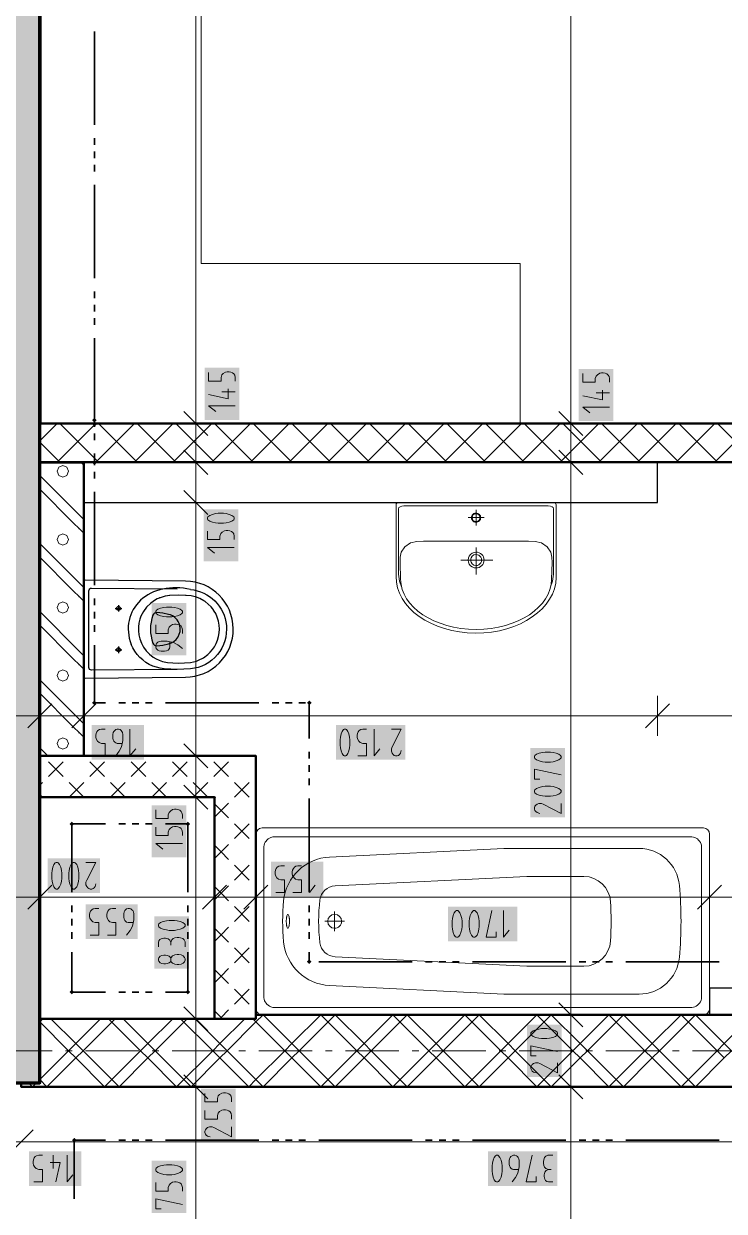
# Model space of a CAD drawing. Header units: millimetres. Extents: x 0 to 594, y 0 to 420.
# Drawn here: x 157.55 to 184.46, y 238.92 to 284.53 of the extents above; entities that cross this region are included whole.
import ezdxf

# ---------------------------------------------------------------- set-up
doc = ezdxf.new("R2010")
doc.units = ezdxf.units.MM
doc.header["$LTSCALE"] = 8
for name, color, linetype in [('PDF_Instalacni prizdivka do 1m', 7, 'Continuous'), ('PDF_Instalacni prizdivky', 7, 'Continuous'), ('PDF_Koty delkove', 7, 'Continuous'), ('PDF_Kuchyne', 7, 'Continuous'), ('PDF_Osy hlavni', 7, 'Continuous'), ('PDF_Pozarni useky', 7, 'Continuous'), ('PDF_Pricky CP', 7, 'Continuous'), ('PDF_Pricky zdene', 7, 'Continuous'), ('PDF_Sanita', 7, 'Continuous'), ('PDF_Steny akusticke', 7, 'Continuous'), ('PDF_Steny obvodove nosne', 7, 'Continuous')]:
    doc.layers.add(name, color=color, linetype=linetype)

msp = doc.modelspace()

# ---------------------------------------------------------------- hatches: boundary and pattern name
at = {"layer": 'PDF_Steny obvodove nosne', "true_color": 0xc0c0c0, "transparency": 33554559}
msp.add_hatch(color=9, dxfattribs=at).paths.add_polyline_path([(156.114, 333.745), (156.114, 243.853), (158.164, 243.853), (158.164, 336.238), (158.164, 338.778), (156.114, 338.091)])

# ---------------------------------------------------------------- linework, layer by layer
at = {"layer": 'PDF_Instalacni prizdivka do 1m', "lineweight": 25}
for points in [[(181.893, 267.685), (159.855, 267.684), (159.855, 266.147), (181.893, 266.147)], [(183.891, 246.467), (193.219, 246.467), (193.219, 247.492), (183.891, 247.492)]]:
    msp.add_lwpolyline(points, close=True, dxfattribs=at)
at = {"layer": 'PDF_Instalacni prizdivky', "lineweight": 50}
msp.add_lwpolyline([(158.164, 267.684), (158.164, 256.41), (158.164, 256.41), (159.855, 256.41), (159.855, 267.684), (158.215, 267.684)], close=True, dxfattribs=at)
at = {"layer": 'PDF_Instalacni prizdivky', "lineweight": 9}
for points in [[(159.048, 267.558), (158.893, 267.494), (158.829, 267.339), (158.893, 267.183), (159.048, 267.119), (159.203, 267.183), (159.268, 267.339), (159.203, 267.494)], [(159.048, 264.944), (158.893, 264.88), (158.829, 264.725), (158.893, 264.57), (159.048, 264.505), (159.203, 264.57), (159.268, 264.725), (159.203, 264.88)], [(159.048, 262.331), (158.893, 262.266), (158.829, 262.111), (158.893, 261.956), (159.048, 261.892), (159.203, 261.956), (159.268, 262.111), (159.203, 262.266)], [(159.048, 259.717), (158.893, 259.653), (158.829, 259.497), (158.893, 259.342), (159.048, 259.278), (159.203, 259.342), (159.268, 259.497), (159.203, 259.653)], [(159.048, 257.103), (158.893, 257.039), (158.829, 256.884), (158.893, 256.728), (159.048, 256.664), (159.203, 256.728), (159.268, 256.884), (159.203, 257.039)]]:
    msp.add_lwpolyline(points, close=True, dxfattribs=at)
for points in [[(159.855, 267.577), (159.748, 267.684)], [(159.855, 265.486), (159.702, 265.64), (158.164, 267.177)], [(159.702, 265.117), (159.44, 265.378), (158.164, 266.654)], [(159.855, 264.963), (159.702, 265.117)], [(159.855, 262.872), (159.702, 263.026), (158.164, 264.563)], [(159.44, 262.765), (158.164, 264.041)], [(159.702, 262.503), (159.44, 262.765)], [(159.855, 262.349), (159.702, 262.503)], [(159.855, 260.258), (159.702, 260.412), (158.164, 261.95)], [(159.44, 260.151), (158.164, 261.427)], [(159.702, 259.889), (159.44, 260.151)], [(159.855, 259.736), (159.702, 259.889)], [(159.855, 257.645), (159.702, 257.798), (158.164, 259.336)], [(159.44, 257.537), (158.164, 258.813)], [(159.702, 257.276), (159.44, 257.537)], [(159.855, 257.122), (159.702, 257.276)], [(158.477, 256.41), (158.164, 256.722)]]:
    msp.add_lwpolyline(points, dxfattribs=at)
at = {"layer": 'PDF_Instalacni prizdivky', "lineweight": 9, "transparency": 33554559}
for points in [[(159.662, 265.112), (159.639, 265.135), (159.685, 265.135), (159.662, 265.158)], [(159.662, 262.498), (159.639, 262.521), (159.685, 262.521), (159.662, 262.545)], [(159.662, 259.885), (159.639, 259.908), (159.685, 259.908), (159.662, 259.931)], [(159.662, 257.271), (159.639, 257.294), (159.685, 257.294), (159.662, 257.317)]]:
    msp.add_solid(points, dxfattribs=at)
at = {"layer": 'PDF_Koty delkove', "lineweight": 18}
for points in [[(178.568, 192.604), (178.568, 211.866), (178.568, 220.659), (178.568, 222.995), (178.568, 225.762), (178.568, 228.325), (178.568, 243.7), (178.568, 246.467), (178.568, 267.685), (178.568, 269.171), (178.568, 345.475), (178.568, 346.243)], [(164.157, 191.118), (164.157, 197.78), (164.157, 199.266), (164.157, 204.093), (164.157, 216.172), (164.157, 221.719), (164.157, 222.995), (164.157, 225.557), (164.157, 225.838), (164.157, 228.325), (164.157, 235.492), (164.157, 236.012), (164.157, 236.058), (164.157, 241.871), (164.157, 243.7), (164.157, 246.313), (164.157, 254.821), (164.157, 256.41), (164.157, 266.147), (164.157, 267.685), (164.157, 269.171), (164.157, 272.63), (164.157, 336.238)], [(164.65, 271.137), (164.65, 270.808), (165.128, 270.808), (165.128, 270.945), (165.162, 271.041), (165.214, 271.096), (165.299, 271.15), (165.366, 271.164), (165.435, 271.164), (165.504, 271.15), (165.571, 271.123), (165.623, 271.082), (165.658, 271.028), (165.675, 270.945), (165.675, 270.808)], [(179.022, 271.092), (179.022, 270.763), (179.499, 270.763), (179.499, 270.901), (179.534, 270.996), (179.585, 271.051), (179.67, 271.105), (179.738, 271.119), (179.807, 271.119), (179.875, 271.105), (179.943, 271.078), (179.994, 271.037), (180.029, 270.983), (180.047, 270.901), (180.047, 270.763)], [(165.401, 270.507), (165.401, 270.123), (164.65, 270.288)], [(165.675, 270.398), (165.162, 270.398)], [(179.773, 270.462), (179.773, 270.079), (179.022, 270.244)], [(180.047, 270.353), (179.534, 270.353)], [(164.618, 268.71), (163.695, 269.632)], [(165.675, 269.85), (164.65, 269.85), (164.923, 269.631)], [(179.029, 268.71), (178.107, 269.632)], [(180.047, 269.805), (179.022, 269.805), (179.294, 269.587)], [(164.925, 269.171), (164.157, 269.171), (163.388, 269.171)], [(179.337, 269.171), (178.568, 269.171), (177.799, 269.171)], [(164.618, 267.223), (163.695, 268.146)], [(179.029, 267.223), (178.107, 268.146)], [(164.925, 267.685), (164.157, 267.685), (163.388, 267.685)], [(179.337, 267.685), (178.568, 267.685), (177.799, 267.685)], [(164.618, 265.686), (163.695, 266.608)], [(164.925, 266.147), (164.157, 266.147), (163.388, 266.147)], [(165.223, 265.728), (165.017, 265.728), (164.916, 265.714), (164.796, 265.686), (164.694, 265.645), (164.625, 265.591), (164.609, 265.563), (164.609, 265.509), (164.625, 265.481), (164.694, 265.427), (164.796, 265.386), (164.916, 265.358), (165.017, 265.344), (165.223, 265.344), (165.325, 265.358), (165.445, 265.386), (165.547, 265.427), (165.616, 265.481), (165.634, 265.509), (165.634, 265.563), (165.616, 265.591), (165.547, 265.645), (165.445, 265.686), (165.325, 265.714)], [(165.325, 265.714), (165.223, 265.728)], [(164.609, 265.043), (164.609, 264.715), (165.086, 264.715), (165.086, 264.852), (165.121, 264.947), (165.172, 265.002), (165.257, 265.057), (165.325, 265.07), (165.394, 265.07), (165.462, 265.057), (165.53, 265.029), (165.581, 264.988), (165.616, 264.934), (165.634, 264.852), (165.634, 264.715)], [(165.634, 264.413), (164.609, 264.413), (164.881, 264.195)], [(163.233, 262.127), (163.028, 262.127), (162.927, 262.113), (162.807, 262.086), (162.704, 262.045), (162.635, 261.991), (162.619, 261.963), (162.619, 261.909), (162.635, 261.881), (162.704, 261.827), (162.807, 261.786), (162.927, 261.758), (163.028, 261.744), (163.233, 261.744)], [(163.233, 261.744), (163.336, 261.758), (163.455, 261.786), (163.558, 261.827), (163.627, 261.881), (163.644, 261.909), (163.644, 261.963), (163.627, 261.991), (163.558, 262.045), (163.455, 262.086), (163.336, 262.113), (163.233, 262.127)], [(162.619, 261.443), (162.619, 261.115), (163.097, 261.115), (163.097, 261.252), (163.132, 261.347), (163.183, 261.402), (163.268, 261.456), (163.336, 261.47), (163.404, 261.47), (163.473, 261.456), (163.54, 261.429), (163.592, 261.388), (163.627, 261.334), (163.644, 261.252), (163.644, 261.115)], [(163.644, 260.54), (163.473, 260.677), (163.302, 260.759), (163.063, 260.813), (162.823, 260.813), (162.755, 260.799), (162.704, 260.772), (162.67, 260.745), (162.635, 260.704), (162.619, 260.649), (162.619, 260.595), (162.635, 260.54), (162.67, 260.499), (162.704, 260.472), (162.755, 260.444), (162.823, 260.43), (162.96, 260.43), (163.028, 260.444), (163.097, 260.472), (163.148, 260.54), (163.165, 260.595), (163.165, 260.786)], [(158.164, 258.72), (158.164, 257.951), (158.164, 257.182)], [(159.855, 258.72), (159.855, 257.951), (159.855, 257.182)], [(181.893, 258.72), (181.893, 257.951), (181.893, 257.182)], [(158.625, 258.412), (157.703, 257.49)], [(160.317, 258.412), (159.394, 257.49)], [(182.354, 258.412), (181.432, 257.49)], [(194.346, 257.951), (193.219, 257.951), (187.844, 257.951), (181.893, 257.951), (159.855, 257.951), (158.164, 257.951), (156.063, 257.951)], [(160.343, 256.414), (160.672, 256.414), (160.672, 256.891), (160.535, 256.891), (160.44, 256.926), (160.385, 256.977), (160.33, 257.062), (160.316, 257.13), (160.316, 257.199), (160.33, 257.267), (160.357, 257.335), (160.398, 257.386), (160.453, 257.421), (160.535, 257.439), (160.672, 257.439)], [(160.987, 257.027), (160.973, 257.096), (160.973, 257.233), (160.987, 257.301), (161.014, 257.352), (161.042, 257.386), (161.083, 257.421), (161.138, 257.439), (161.192, 257.439), (161.247, 257.421), (161.288, 257.386), (161.315, 257.352), (161.343, 257.301), (161.357, 257.233), (161.357, 256.994), (161.302, 256.755), (161.22, 256.584), (161.083, 256.414)], [(161.63, 257.439), (161.63, 256.414), (161.849, 256.686)], [(170.381, 256.414), (170.709, 256.414), (170.709, 256.891), (170.572, 256.891), (170.477, 256.926), (170.422, 256.977), (170.368, 257.062), (170.354, 257.13), (170.354, 257.199), (170.368, 257.267), (170.395, 257.335), (170.436, 257.386), (170.49, 257.421), (170.572, 257.439), (170.709, 257.439)], [(171.011, 257.439), (171.011, 256.414), (171.229, 256.686)], [(171.668, 257.439), (172.051, 257.439), (171.695, 256.755), (171.668, 256.686), (171.668, 256.584), (171.695, 256.516), (171.736, 256.465), (171.777, 256.43), (171.832, 256.414), (171.886, 256.414), (171.941, 256.43)], [(161.329, 256.891), (161.138, 256.891), (161.083, 256.909), (161.042, 256.942), (161.014, 256.977), (160.987, 257.027)], [(164.618, 255.948), (163.695, 256.871)], [(164.925, 256.41), (164.157, 256.41), (163.388, 256.41)], [(171.941, 256.43), (171.982, 256.465), (172.023, 256.516), (172.051, 256.618)], [(177.777, 256.556), (177.572, 256.556), (177.471, 256.542), (177.351, 256.515), (177.248, 256.474), (177.18, 256.419), (177.163, 256.391), (177.163, 256.337), (177.18, 256.309), (177.248, 256.255), (177.351, 256.214), (177.471, 256.186), (177.572, 256.172), (177.777, 256.172), (177.88, 256.186), (178, 256.214), (178.102, 256.255)], [(178.102, 256.255), (178.171, 256.309), (178.188, 256.337), (178.188, 256.391), (178.171, 256.419), (178.102, 256.474), (178, 256.515), (177.88, 256.542), (177.777, 256.556)], [(177.367, 255.515), (177.163, 255.515), (177.163, 255.899), (178.188, 255.68)], [(164.618, 254.36), (163.695, 255.282)], [(164.925, 254.821), (164.157, 254.821), (163.388, 254.821)], [(177.215, 254.516), (177.18, 254.475), (177.163, 254.42), (177.163, 254.366), (177.18, 254.311), (177.215, 254.27), (177.266, 254.229), (177.367, 254.201)], [(178.188, 254.585), (178.188, 254.201), (177.505, 254.557), (177.436, 254.585), (177.334, 254.585), (177.266, 254.557), (177.215, 254.516)], [(162.619, 254.333), (162.619, 254.004), (163.097, 254.004), (163.097, 254.141), (163.132, 254.237), (163.183, 254.292), (163.268, 254.346), (163.336, 254.36), (163.404, 254.36), (163.473, 254.346), (163.54, 254.319), (163.592, 254.278), (163.627, 254.224)], [(163.627, 254.224), (163.644, 254.141), (163.644, 254.004)], [(162.619, 253.676), (162.619, 253.347), (163.097, 253.347), (163.097, 253.484), (163.132, 253.58), (163.183, 253.635), (163.268, 253.689), (163.336, 253.703), (163.404, 253.703), (163.473, 253.689), (163.54, 253.662), (163.592, 253.621), (163.627, 253.567), (163.644, 253.484), (163.644, 253.347)], [(163.644, 253.046), (162.619, 253.046), (162.892, 252.827)], [(158.844, 251.292), (158.872, 251.309), (158.926, 251.377), (158.967, 251.48), (158.995, 251.6), (159.009, 251.701), (159.009, 251.906), (158.995, 252.009), (158.967, 252.129), (158.926, 252.231), (158.872, 252.3), (158.844, 252.317), (158.789, 252.317), (158.761, 252.3), (158.707, 252.231), (158.666, 252.129), (158.639, 252.009), (158.625, 251.906)], [(159.939, 252.317), (160.323, 252.317), (159.966, 251.633), (159.939, 251.565), (159.939, 251.462), (159.966, 251.395), (160.007, 251.343), (160.048, 251.309), (160.103, 251.292), (160.158, 251.292), (160.213, 251.309), (160.254, 251.343), (160.295, 251.395), (160.323, 251.496)], [(158.625, 251.906), (158.625, 251.701), (158.639, 251.6), (158.666, 251.48), (158.707, 251.377), (158.761, 251.309), (158.789, 251.292), (158.844, 251.292)], [(167.206, 251.951), (167.22, 252.02), (167.247, 252.087), (167.288, 252.138), (167.342, 252.173), (167.424, 252.191), (167.562, 252.191)], [(167.233, 251.166), (167.562, 251.166), (167.562, 251.643), (167.424, 251.643), (167.329, 251.678), (167.274, 251.729), (167.22, 251.815), (167.206, 251.882), (167.206, 251.951)], [(167.89, 251.166), (168.219, 251.166), (168.219, 251.643), (168.081, 251.643), (167.986, 251.678), (167.931, 251.729), (167.877, 251.815), (167.863, 251.882), (167.863, 251.951), (167.877, 252.02), (167.904, 252.087), (167.945, 252.138), (167.999, 252.173), (168.081, 252.191), (168.219, 252.191)], [(168.52, 252.191), (168.52, 251.166), (168.738, 251.438)], [(158.625, 251.44), (157.703, 250.518)], [(158.164, 251.748), (158.164, 250.979), (158.164, 250.21)], [(165.339, 251.44), (164.417, 250.518)], [(164.878, 251.748), (164.878, 250.979), (164.878, 250.21)], [(166.928, 251.44), (166.005, 250.518)], [(166.467, 251.748), (166.467, 250.979), (166.467, 250.21)], [(184.353, 251.44), (183.43, 250.518)], [(183.891, 251.748), (183.891, 250.979), (183.891, 250.21)], [(193.219, 250.979), (189.234, 250.979), (184.432, 250.979), (183.891, 250.979), (182.668, 250.979), (166.467, 250.979), (164.878, 250.979), (158.164, 250.979), (156.114, 250.979), (145.659, 250.979), (143.046, 250.979)], [(160.078, 250.312), (160.092, 250.38), (160.119, 250.448), (160.16, 250.499), (160.214, 250.534), (160.296, 250.552), (160.433, 250.552)], [(160.762, 249.527), (161.091, 249.527), (161.091, 250.004), (160.953, 250.004), (160.858, 250.039), (160.803, 250.09), (160.749, 250.175), (160.735, 250.243), (160.735, 250.312), (160.749, 250.38), (160.776, 250.448), (160.817, 250.499), (160.871, 250.534), (160.953, 250.552), (161.091, 250.552)], [(161.748, 250.004), (161.556, 250.004), (161.501, 250.022), (161.46, 250.055), (161.433, 250.09), (161.406, 250.141), (161.392, 250.209), (161.392, 250.345), (161.406, 250.414), (161.433, 250.465), (161.46, 250.499), (161.501, 250.534), (161.556, 250.552), (161.61, 250.552), (161.665, 250.534), (161.706, 250.499), (161.734, 250.465), (161.762, 250.414), (161.775, 250.345), (161.775, 250.107), (161.72, 249.868), (161.638, 249.697), (161.501, 249.527)], [(174.659, 250.056), (174.659, 249.851), (174.673, 249.749), (174.7, 249.629), (174.741, 249.527), (174.795, 249.458), (174.823, 249.442), (174.877, 249.442), (174.905, 249.458), (174.959, 249.527), (175, 249.629), (175.028, 249.749), (175.042, 249.851), (175.042, 250.056), (175.028, 250.158), (175, 250.278), (174.959, 250.381), (174.905, 250.449), (174.877, 250.467), (174.823, 250.467), (174.795, 250.449), (174.741, 250.381), (174.7, 250.278)], [(175.699, 249.646), (175.699, 249.442), (175.316, 249.442), (175.534, 250.467)], [(175.973, 250.467), (175.973, 249.442), (176.191, 249.714)], [(160.105, 249.527), (160.433, 249.527), (160.433, 250.004), (160.296, 250.004), (160.201, 250.039), (160.146, 250.09), (160.092, 250.175), (160.078, 250.243), (160.078, 250.312)], [(163.335, 250.092), (163.13, 250.092), (163.028, 250.078), (162.908, 250.051), (162.806, 250.01), (162.737, 249.956), (162.721, 249.928), (162.721, 249.873), (162.737, 249.846), (162.806, 249.791), (162.908, 249.75), (163.028, 249.722), (163.13, 249.708), (163.335, 249.708), (163.437, 249.722), (163.557, 249.75), (163.66, 249.791), (163.728, 249.846), (163.746, 249.873), (163.746, 249.928), (163.728, 249.956), (163.66, 250.01), (163.557, 250.051), (163.437, 250.078), (163.335, 250.092)], [(174.7, 250.278), (174.673, 250.158), (174.659, 250.056)], [(162.721, 249.079), (162.721, 249.244), (162.737, 249.299), (162.772, 249.353), (162.823, 249.381), (162.925, 249.408), (162.994, 249.408), (163.096, 249.381), (163.165, 249.326), (163.199, 249.244), (163.199, 249.134)], [(163.746, 249.079), (163.746, 249.271), (163.711, 249.339), (163.66, 249.394), (163.575, 249.421), (163.506, 249.435), (163.437, 249.435), (163.352, 249.421), (163.285, 249.394), (163.233, 249.339), (163.199, 249.244)], [(163.199, 248.531), (163.181, 248.504), (163.13, 248.463), (163.062, 248.436), (162.994, 248.422), (162.925, 248.422), (162.857, 248.436), (162.789, 248.463), (162.737, 248.518), (162.721, 248.559), (162.721, 248.614), (162.737, 248.655), (162.789, 248.71), (162.857, 248.737), (162.925, 248.751), (162.994, 248.751), (163.062, 248.737), (163.13, 248.71), (163.181, 248.669), (163.199, 248.641)], [(163.506, 248.778), (163.437, 248.778), (163.352, 248.764), (163.267, 248.724), (163.216, 248.669), (163.199, 248.641), (163.199, 248.531), (163.216, 248.504), (163.267, 248.449), (163.352, 248.408), (163.437, 248.394), (163.506, 248.394)], [(163.506, 248.394), (163.591, 248.408), (163.677, 248.449), (163.728, 248.504), (163.746, 248.559), (163.746, 248.614), (163.728, 248.669), (163.677, 248.724), (163.591, 248.764), (163.506, 248.778)], [(164.618, 245.852), (163.695, 246.775)], [(179.029, 246.006), (178.107, 246.928)], [(164.925, 246.313), (164.157, 246.313), (163.388, 246.313)], [(179.337, 246.467), (178.568, 246.467), (177.799, 246.467)], [(177.235, 244.892), (177.031, 244.892), (177.031, 245.275), (178.056, 245.057)], [(178.056, 244.618), (178.056, 244.235), (177.372, 244.591), (177.303, 244.618), (177.201, 244.618), (177.133, 244.591), (177.082, 244.55), (177.047, 244.509), (177.031, 244.454), (177.031, 244.4), (177.047, 244.345), (177.082, 244.304), (177.133, 244.263), (177.235, 244.235)], [(164.618, 243.239), (163.695, 244.161)], [(179.029, 243.239), (178.107, 244.161)], [(164.925, 243.7), (164.157, 243.7), (163.388, 243.7)], [(179.337, 243.7), (178.568, 243.7), (177.799, 243.7)], [(164.509, 243.444), (164.509, 243.115), (164.987, 243.115), (164.987, 243.252), (165.022, 243.348), (165.073, 243.403), (165.158, 243.457), (165.226, 243.471), (165.294, 243.471), (165.363, 243.457), (165.431, 243.43), (165.482, 243.389), (165.517, 243.335), (165.534, 243.252), (165.534, 243.115)], [(164.509, 242.787), (164.509, 242.458), (164.987, 242.458), (164.987, 242.595), (165.022, 242.691), (165.073, 242.746), (165.158, 242.8), (165.226, 242.814), (165.294, 242.814), (165.363, 242.8), (165.431, 242.773), (165.482, 242.732), (165.517, 242.678), (165.534, 242.595), (165.534, 242.458)], [(157.908, 242.043), (156.985, 241.12)], [(164.85, 242.13), (164.782, 242.157), (164.679, 242.157), (164.612, 242.13), (164.56, 242.089), (164.525, 242.048), (164.509, 241.993), (164.509, 241.938), (164.525, 241.883), (164.56, 241.842), (164.612, 241.801), (164.713, 241.773)], [(165.534, 242.157), (165.534, 241.773), (164.85, 242.13)], [(286.493, 241.581), (285.314, 241.581), (277.114, 241.581), (274.501, 241.581), (268.043, 241.581), (211.361, 241.581), (203.469, 241.581), (195.986, 241.581), (157.447, 241.581), (155.96, 241.581), (143.046, 241.581), (133.821, 241.581), (128.081, 241.581)], [(157.935, 240.044), (158.263, 240.044), (158.263, 240.522), (158.126, 240.522), (158.031, 240.556), (157.976, 240.608), (157.922, 240.693), (157.908, 240.76), (157.908, 240.829), (157.922, 240.898), (157.949, 240.965), (157.99, 241.017), (158.044, 241.051), (158.126, 241.069), (158.263, 241.069)], [(158.674, 241.069), (158.674, 240.556)], [(159.222, 241.069), (159.222, 240.044), (159.44, 240.317)], [(175.539, 240.658), (175.539, 240.453), (175.553, 240.351), (175.58, 240.231), (175.621, 240.129), (175.675, 240.06), (175.703, 240.044), (175.757, 240.044), (175.785, 240.06), (175.84, 240.129), (175.881, 240.231), (175.909, 240.351), (175.923, 240.453), (175.923, 240.658), (175.909, 240.76), (175.881, 240.88), (175.84, 240.983), (175.785, 241.051), (175.757, 241.069), (175.703, 241.069), (175.675, 241.051), (175.621, 240.983), (175.58, 240.88), (175.553, 240.76)], [(176.552, 240.522), (176.36, 240.522), (176.305, 240.539), (176.264, 240.573), (176.237, 240.608), (176.21, 240.658), (176.196, 240.727), (176.196, 240.863), (176.21, 240.932), (176.237, 240.983), (176.264, 241.017), (176.305, 241.051), (176.36, 241.069), (176.415, 241.069), (176.47, 241.051), (176.511, 241.017), (176.538, 240.983), (176.566, 240.932), (176.58, 240.863), (176.58, 240.624), (176.525, 240.385), (176.442, 240.214), (176.305, 240.044)], [(177.237, 240.248), (177.237, 240.044), (176.853, 240.044), (177.072, 241.069)], [(177.866, 241.069), (177.674, 241.069), (177.606, 241.034), (177.551, 240.983), (177.524, 240.898), (177.51, 240.829), (177.51, 240.76), (177.524, 240.675), (177.551, 240.608)], [(158.565, 240.795), (158.948, 240.795), (158.783, 240.044)], [(175.553, 240.76), (175.539, 240.658)], [(177.866, 240.044), (177.701, 240.044), (177.646, 240.06), (177.592, 240.095), (177.564, 240.146), (177.537, 240.248), (177.537, 240.317), (177.564, 240.419), (177.619, 240.488), (177.701, 240.522), (177.811, 240.522)], [(177.551, 240.608), (177.606, 240.556), (177.701, 240.522)], [(162.619, 240.021), (162.619, 239.692), (163.097, 239.692), (163.097, 239.829), (163.132, 239.925), (163.183, 239.98), (163.268, 240.034), (163.336, 240.048), (163.404, 240.048), (163.473, 240.034), (163.54, 240.007), (163.592, 239.966), (163.627, 239.912), (163.644, 239.829), (163.644, 239.692)], [(162.823, 239.007), (162.619, 239.007), (162.619, 239.391), (163.644, 239.172)]]:
    msp.add_lwpolyline(points, dxfattribs=at)
for points in [[(169.697, 257.027), (169.697, 256.823), (169.711, 256.721), (169.738, 256.601), (169.779, 256.499), (169.833, 256.43), (169.861, 256.414), (169.915, 256.414), (169.943, 256.43), (169.997, 256.499), (170.038, 256.601), (170.066, 256.721), (170.08, 256.823), (170.08, 257.027), (170.066, 257.13), (170.038, 257.25), (169.997, 257.352), (169.943, 257.421), (169.915, 257.439), (169.861, 257.439), (169.833, 257.421), (169.779, 257.352), (169.738, 257.25), (169.711, 257.13)], [(177.777, 255.242), (177.572, 255.242), (177.471, 255.228), (177.351, 255.2), (177.248, 255.159), (177.18, 255.105), (177.163, 255.077), (177.163, 255.023), (177.18, 254.995), (177.248, 254.941), (177.351, 254.9), (177.471, 254.872), (177.572, 254.858), (177.777, 254.858), (177.88, 254.872), (178, 254.9), (178.102, 254.941), (178.171, 254.995), (178.188, 255.023), (178.188, 255.077), (178.171, 255.105), (178.102, 255.159), (178, 255.2), (177.88, 255.228)], [(159.282, 251.906), (159.282, 251.701), (159.296, 251.6), (159.323, 251.48), (159.364, 251.377), (159.418, 251.309), (159.446, 251.292), (159.501, 251.292), (159.529, 251.309), (159.583, 251.377), (159.624, 251.48), (159.652, 251.6), (159.666, 251.701), (159.666, 251.906), (159.652, 252.009), (159.624, 252.129), (159.583, 252.231), (159.529, 252.3), (159.501, 252.317), (159.446, 252.317), (159.418, 252.3), (159.364, 252.231), (159.323, 252.129), (159.296, 252.009)], [(174.002, 250.056), (174.002, 249.851), (174.015, 249.749), (174.043, 249.629), (174.084, 249.527), (174.138, 249.458), (174.166, 249.442), (174.22, 249.442), (174.248, 249.458), (174.302, 249.527), (174.343, 249.629), (174.371, 249.749), (174.385, 249.851), (174.385, 250.056), (174.371, 250.158), (174.343, 250.278), (174.302, 250.381), (174.248, 250.449), (174.22, 250.467), (174.166, 250.467), (174.138, 250.449), (174.084, 250.381), (174.043, 250.278), (174.015, 250.158)], [(177.645, 245.932), (177.44, 245.932), (177.338, 245.918), (177.218, 245.891), (177.116, 245.85), (177.047, 245.796), (177.031, 245.768), (177.031, 245.714), (177.047, 245.686), (177.116, 245.632), (177.218, 245.591), (177.338, 245.563), (177.44, 245.549), (177.645, 245.549), (177.747, 245.563), (177.867, 245.591), (177.97, 245.632), (178.038, 245.686), (178.056, 245.714), (178.056, 245.768), (178.038, 245.796), (177.97, 245.85), (177.867, 245.891), (177.747, 245.918)], [(163.233, 240.705), (163.028, 240.705), (162.927, 240.691), (162.807, 240.664), (162.704, 240.623), (162.635, 240.569), (162.619, 240.541), (162.619, 240.487), (162.635, 240.459), (162.704, 240.404), (162.807, 240.363), (162.927, 240.335), (163.028, 240.321), (163.233, 240.321), (163.336, 240.335), (163.455, 240.363), (163.558, 240.404), (163.627, 240.459), (163.644, 240.487), (163.644, 240.541), (163.627, 240.569), (163.558, 240.623), (163.455, 240.664), (163.336, 240.691)]]:
    msp.add_lwpolyline(points, close=True, dxfattribs=at)
at = {"layer": 'PDF_Koty delkove', "color": 7, "lineweight": 18, "true_color": 0xffffff, "transparency": 33554559}
for points in [[(165.829, 269.312), (165.829, 271.317), (164.496, 269.312), (164.496, 271.317)], [(180.2, 269.268), (180.2, 271.273), (178.868, 269.268), (178.868, 271.273)], [(165.787, 263.876), (165.787, 265.881), (164.455, 263.876), (164.455, 265.881)], [(163.798, 260.276), (163.798, 262.281), (162.465, 260.276), (162.465, 262.281)], [(162.168, 257.592), (160.163, 257.592), (162.168, 256.26), (160.163, 256.26)], [(172.205, 257.592), (169.543, 257.592), (172.205, 256.26), (169.543, 256.26)], [(178.342, 254.047), (178.342, 256.709), (177.01, 254.047), (177.01, 256.709)], [(163.798, 252.509), (163.798, 254.513), (162.465, 252.509), (162.465, 254.513)], [(160.477, 252.471), (158.472, 252.471), (160.477, 251.138), (158.472, 251.138)], [(169.057, 252.344), (167.052, 252.344), (169.057, 251.012), (167.052, 251.012)], [(161.929, 250.705), (159.924, 250.705), (161.929, 249.373), (159.924, 249.373)], [(176.51, 250.62), (173.848, 250.62), (176.51, 249.288), (173.848, 249.288)], [(163.9, 248.241), (163.9, 250.245), (162.567, 248.241), (162.567, 250.245)], [(178.209, 244.081), (178.209, 246.086), (176.877, 244.081), (176.877, 246.086)], [(165.688, 241.619), (165.688, 243.624), (164.355, 241.619), (164.355, 243.624)], [(159.759, 241.223), (157.754, 241.223), (159.759, 239.89), (157.754, 239.89)], [(163.798, 238.854), (163.798, 240.858), (162.465, 238.854), (162.465, 240.858)], [(178.047, 241.223), (175.386, 241.223), (178.047, 239.89), (175.386, 239.89)]]:
    msp.add_solid(points, dxfattribs=at)
at = {"layer": 'PDF_Kuchyne', "lineweight": 13}
msp.add_lwpolyline([(158.215, 275.321), (158.215, 287.621), (158.215, 293.771), (170.515, 293.771), (170.515, 287.621), (164.365, 287.621), (164.365, 275.321), (176.614, 275.321), (176.614, 269.171), (158.215, 269.171), (158.215, 275.321)], dxfattribs=at)
at = {"layer": 'PDF_Osy hlavni', "lineweight": 18}
for points in [[(158.636, 245.083), (156.586, 245.083)], [(159.405, 245.083), (159.149, 245.083)], [(161.968, 245.083), (159.918, 245.083)], [(162.736, 245.083), (162.48, 245.083)], [(165.299, 245.083), (163.249, 245.083)], [(166.067, 245.083), (165.811, 245.083)], [(168.63, 245.083), (166.58, 245.083)], [(169.399, 245.083), (169.142, 245.083)], [(171.961, 245.083), (169.911, 245.083)], [(172.73, 245.083), (172.474, 245.083)], [(175.292, 245.083), (173.242, 245.083)], [(176.061, 245.083), (175.805, 245.083)], [(178.624, 245.083), (176.574, 245.083)], [(179.392, 245.083), (179.136, 245.083)], [(181.955, 245.083), (179.905, 245.083)], [(182.724, 245.083), (182.467, 245.083)], [(185.286, 245.083), (183.236, 245.083)]]:
    msp.add_lwpolyline(points, dxfattribs=at)
at = {"layer": 'PDF_Pozarni useky', "lineweight": 35}
for points in [[(160.265, 280.648), (160.265, 284.236)], [(160.265, 279.88), (160.265, 280.136)], [(160.265, 279.367), (160.265, 279.623)], [(160.265, 278.855), (160.265, 279.111)], [(160.265, 274.755), (160.265, 278.342)], [(160.265, 273.986), (160.265, 274.242)], [(160.265, 273.473), (160.265, 273.73)], [(160.265, 272.961), (160.265, 273.217)], [(160.265, 269.303), (160.265, 272.448)], [(160.27, 269.046), (160.27, 269.151), (160.265, 269.303)], [(160.268, 268.533), (160.269, 268.789)], [(160.265, 267.668), (160.267, 268.021)], [(160.265, 267.579), (160.265, 267.668)], [(160.265, 267.067), (160.265, 267.323)], [(160.265, 262.967), (160.265, 266.554)], [(160.265, 262.198), (160.265, 262.454)], [(160.265, 261.686), (160.265, 261.942)], [(160.265, 261.173), (160.265, 261.429)], [(160.686, 258.447), (160.265, 258.447), (160.265, 260.661)], [(161.455, 258.447), (161.199, 258.447)], [(161.968, 258.447), (161.711, 258.447)], [(162.48, 258.447), (162.224, 258.447)], [(166.58, 258.447), (162.992, 258.447)], [(167.349, 258.447), (167.092, 258.447)], [(167.861, 258.447), (167.605, 258.447)], [(168.374, 258.447), (168.117, 258.447)], [(168.517, 257.073), (168.517, 258.447)], [(168.517, 256.305), (168.517, 256.561)], [(168.517, 255.792), (168.517, 256.048)], [(168.517, 255.28), (168.517, 255.536)], [(168.517, 251.18), (168.517, 254.767)], [(160.686, 253.796), (159.394, 253.796)], [(159.394, 251.18), (159.394, 253.796)], [(161.455, 253.796), (161.199, 253.796)], [(161.968, 253.796), (161.711, 253.796)], [(162.48, 253.796), (162.224, 253.796)], [(163.853, 253.796), (162.992, 253.796)], [(163.853, 251.18), (163.853, 253.796)], [(159.394, 250.411), (159.394, 250.667)], [(163.853, 250.411), (163.853, 250.667)], [(168.517, 250.411), (168.517, 250.667)], [(159.394, 249.899), (159.394, 250.155)], [(163.853, 249.899), (163.853, 250.155)], [(168.517, 249.899), (168.517, 250.155)], [(159.394, 249.386), (159.394, 249.642)], [(163.853, 249.386), (163.853, 249.642)], [(168.517, 249.386), (168.517, 249.642)], [(159.394, 247.338), (159.394, 248.874)], [(163.853, 248.874), (163.853, 247.338), (162.992, 247.338)], [(168.517, 248.505), (168.517, 248.874)], [(172.474, 248.505), (168.886, 248.505)], [(173.242, 248.505), (172.986, 248.505)], [(173.755, 248.505), (173.499, 248.505)], [(174.267, 248.505), (174.011, 248.505)], [(178.367, 248.505), (174.78, 248.505)], [(179.136, 248.505), (178.88, 248.505)], [(179.649, 248.505), (179.392, 248.505)], [(180.161, 248.505), (179.905, 248.505)], [(184.261, 248.505), (180.674, 248.505)], [(160.686, 247.338), (159.394, 247.338)], [(161.455, 247.338), (161.199, 247.338)], [(161.968, 247.338), (161.711, 247.338)], [(162.48, 247.338), (162.224, 247.338)], [(159.486, 239.392), (159.486, 241.65)], [(160.686, 241.65), (159.486, 241.65)], [(161.455, 241.65), (161.199, 241.65)], [(161.968, 241.65), (161.711, 241.65)], [(162.48, 241.65), (162.224, 241.65)], [(166.58, 241.65), (162.992, 241.65)], [(167.349, 241.65), (167.092, 241.65)], [(167.861, 241.65), (167.605, 241.65)], [(168.374, 241.65), (168.117, 241.65)], [(172.474, 241.65), (168.886, 241.65)], [(173.242, 241.65), (172.986, 241.65)], [(173.755, 241.65), (173.499, 241.65)], [(174.267, 241.65), (174.011, 241.65)], [(178.367, 241.65), (174.78, 241.65)], [(179.136, 241.65), (178.88, 241.65)], [(179.649, 241.65), (179.392, 241.65)], [(180.161, 241.65), (179.905, 241.65)], [(184.261, 241.65), (180.674, 241.65)]]:
    msp.add_lwpolyline(points, dxfattribs=at)
at = {"layer": 'PDF_Pozarni useky', "lineweight": 35, "transparency": 33554559}
for points in [[(160.265, 269.213), (160.176, 269.303), (160.355, 269.303), (160.265, 269.393)], [(160.27, 269.061), (160.181, 269.151), (160.36, 269.151), (160.271, 269.241)], [(160.265, 267.579), (160.176, 267.669), (160.355, 267.668), (160.266, 267.758)], [(160.265, 267.579), (160.176, 267.668), (160.355, 267.668), (160.265, 267.758)], [(160.265, 258.357), (160.176, 258.447), (160.355, 258.447), (160.265, 258.537)], [(160.355, 258.447), (160.265, 258.357), (160.265, 258.537), (160.176, 258.447)], [(168.606, 258.447), (168.517, 258.357), (168.517, 258.537), (168.427, 258.447)], [(168.517, 258.357), (168.427, 258.447), (168.606, 258.447), (168.517, 258.537)], [(159.484, 253.796), (159.394, 253.706), (159.394, 253.886), (159.304, 253.796)], [(159.394, 253.706), (159.304, 253.796), (159.484, 253.796), (159.394, 253.886)], [(163.853, 253.706), (163.763, 253.796), (163.943, 253.796), (163.853, 253.886)], [(163.943, 253.796), (163.853, 253.706), (163.853, 253.886), (163.763, 253.796)], [(168.517, 248.415), (168.427, 248.505), (168.606, 248.505), (168.517, 248.594)], [(168.606, 248.505), (168.517, 248.415), (168.517, 248.594), (168.427, 248.505)], [(159.484, 247.338), (159.394, 247.249), (159.394, 247.428), (159.304, 247.338)], [(159.394, 247.249), (159.304, 247.338), (159.484, 247.338), (159.394, 247.428)], [(163.943, 247.338), (163.853, 247.249), (163.853, 247.428), (163.763, 247.338)], [(163.853, 247.249), (163.763, 247.338), (163.943, 247.338), (163.853, 247.428)], [(159.486, 241.56), (159.397, 241.65), (159.576, 241.65), (159.486, 241.739)], [(159.576, 241.65), (159.486, 241.56), (159.486, 241.739), (159.397, 241.65)]]:
    msp.add_solid(points, dxfattribs=at)
at = {"layer": 'PDF_Pricky CP', "lineweight": 50}
msp.add_lwpolyline([(166.467, 254.821), (166.467, 256.41), (159.855, 256.41), (158.164, 256.41), (158.164, 254.821), (164.878, 254.821), (164.878, 246.313), (166.467, 246.313), (166.467, 246.467), (166.467, 254.821)], dxfattribs=at)
at = {"layer": 'PDF_Pricky CP', "lineweight": 9}
for points in [[(158.269, 256.407), (158.267, 256.41)], [(159.292, 256.41), (159.289, 256.407)], [(159.858, 256.407), (159.855, 256.41)], [(160.88, 256.41), (160.878, 256.407)], [(161.447, 256.407), (161.444, 256.41)], [(162.469, 256.41), (162.467, 256.407)], [(163.035, 256.407), (163.033, 256.41)], [(164.058, 256.41), (164.055, 256.407)], [(164.624, 256.407), (164.622, 256.41)], [(165.647, 256.41), (165.644, 256.407)], [(166.213, 256.407), (166.21, 256.41)], [(158.779, 255.897), (158.495, 256.182)], [(158.779, 255.897), (158.495, 255.613)], [(159.064, 255.613), (158.779, 255.897), (159.064, 256.182)], [(160.368, 255.897), (160.083, 256.182)], [(160.368, 255.897), (160.083, 255.613)], [(160.652, 255.613), (160.368, 255.897), (160.652, 256.182)], [(161.957, 255.897), (161.672, 256.182)], [(161.957, 255.897), (161.672, 255.613)], [(162.241, 255.613), (161.957, 255.897), (162.241, 256.182)], [(163.545, 255.897), (163.261, 256.182)], [(163.545, 255.897), (163.261, 255.613)], [(163.83, 255.613), (163.545, 255.897), (163.83, 256.182)], [(165.134, 255.897), (164.85, 256.182)], [(165.134, 255.897), (164.85, 255.613)], [(165.418, 255.613), (165.134, 255.897), (165.418, 256.182)], [(166.467, 256.153), (166.438, 256.182)], [(166.467, 255.641), (166.438, 255.613)], [(158.269, 255.387), (158.164, 255.282)], [(159.855, 254.821), (159.289, 255.387)], [(159.858, 255.387), (159.292, 254.821)], [(161.444, 254.821), (160.878, 255.387)], [(161.447, 255.387), (160.88, 254.821)], [(163.033, 254.821), (162.467, 255.387)], [(163.035, 255.387), (162.469, 254.821)], [(164.622, 254.821), (164.055, 255.387)], [(164.624, 255.387), (164.058, 254.821)], [(166.21, 254.821), (165.644, 255.387)], [(166.213, 255.387), (165.647, 254.821)], [(158.267, 254.821), (158.164, 254.923)], [(165.418, 254.024), (165.134, 254.308), (164.878, 254.565)], [(165.134, 254.308), (165.418, 254.593)], [(165.647, 254.821), (165.644, 254.818)], [(166.213, 254.818), (166.21, 254.821)], [(166.467, 254.565), (166.438, 254.593)], [(165.134, 254.308), (164.878, 254.052)], [(166.213, 253.23), (165.644, 253.798)], [(166.213, 253.798), (165.644, 253.23)], [(166.467, 254.052), (166.438, 254.024)], [(164.878, 252.463), (165.134, 252.72), (165.418, 253.004)], [(165.418, 252.435), (165.134, 252.72), (164.878, 252.976)], [(166.467, 252.976), (166.438, 253.004)], [(166.467, 252.463), (166.438, 252.435)], [(166.213, 251.641), (165.644, 252.21)], [(166.213, 252.21), (165.644, 251.641)], [(164.878, 250.875), (165.134, 251.131), (165.418, 251.415)], [(165.418, 250.847), (165.134, 251.131), (164.878, 251.387)], [(166.467, 251.387), (166.438, 251.415)], [(166.467, 250.875), (166.438, 250.847)], [(166.213, 250.052), (165.644, 250.621)], [(166.213, 250.621), (165.644, 250.052)], [(164.878, 249.286), (165.134, 249.542), (165.418, 249.827)], [(165.418, 249.258), (165.134, 249.542), (164.878, 249.798)], [(166.467, 249.798), (166.438, 249.827)], [(166.467, 249.286), (166.438, 249.258)], [(166.213, 248.463), (165.644, 249.032)], [(166.213, 249.032), (165.644, 248.463)], [(164.878, 247.697), (165.134, 247.953), (165.418, 248.238)], [(165.418, 247.669), (165.134, 247.953), (164.878, 248.21)], [(166.467, 248.21), (166.438, 248.238)], [(166.467, 247.697), (166.438, 247.669)], [(166.213, 246.875), (165.644, 247.443)], [(166.213, 247.443), (165.644, 246.875)], [(165.185, 246.313), (165.134, 246.365), (164.878, 246.621)], [(165.083, 246.313), (165.134, 246.365), (165.418, 246.649)], [(166.467, 246.621), (166.438, 246.649)]]:
    msp.add_lwpolyline(points, dxfattribs=at)
at = {"layer": 'PDF_Pricky zdene', "lineweight": 9}
for points in [[(158.83, 269.171), (158.164, 268.505)], [(160.317, 269.171), (158.882, 267.736), (158.83, 267.685)], [(160.419, 267.685), (160.368, 267.736), (158.933, 269.171)], [(161.803, 269.171), (160.368, 267.736), (160.317, 267.685)], [(161.905, 267.685), (161.854, 267.736), (160.419, 269.171)], [(163.289, 269.171), (161.854, 267.736), (161.803, 267.685)], [(163.392, 267.685), (163.34, 267.736), (161.905, 269.171)], [(164.775, 269.171), (163.34, 267.736), (163.289, 267.685)], [(164.878, 267.685), (164.827, 267.736), (163.392, 269.171)], [(166.262, 269.171), (164.827, 267.736), (164.775, 267.685)], [(166.364, 267.685), (166.313, 267.736), (164.878, 269.171)], [(167.748, 269.171), (166.313, 267.736), (166.262, 267.685)], [(167.85, 267.685), (167.799, 267.736), (166.364, 269.171)], [(169.234, 269.171), (167.799, 267.736), (167.748, 267.685)], [(169.337, 267.685), (169.285, 267.736), (167.85, 269.171)], [(170.72, 269.171), (169.285, 267.736), (169.234, 267.685)], [(170.823, 267.685), (170.772, 267.736), (169.337, 269.171)], [(172.207, 269.171), (170.772, 267.736), (170.72, 267.685)], [(172.309, 267.685), (172.258, 267.736), (170.823, 269.171)], [(173.693, 269.171), (172.258, 267.736), (172.207, 267.685)], [(173.795, 267.685), (173.744, 267.736), (172.309, 269.171)], [(175.179, 269.171), (173.744, 267.736), (173.693, 267.685)], [(175.281, 267.685), (175.23, 267.736), (173.795, 269.171)], [(176.665, 269.171), (175.23, 267.736), (175.179, 267.685)], [(176.768, 267.685), (176.716, 267.736), (175.281, 269.171)], [(178.151, 269.171), (176.716, 267.736), (176.665, 267.685)], [(178.254, 267.685), (178.203, 267.736), (176.768, 269.171)], [(179.638, 269.171), (178.203, 267.736), (178.151, 267.685)], [(179.74, 267.685), (179.689, 267.736), (178.254, 269.171)], [(181.124, 269.171), (179.689, 267.736)], [(181.226, 267.685), (181.175, 267.736), (179.74, 269.171)], [(182.61, 269.171), (181.175, 267.736), (181.124, 267.685)], [(182.661, 267.736), (181.226, 269.171)], [(184.096, 269.171), (182.661, 267.736), (182.61, 267.685)], [(184.199, 267.685), (184.148, 267.736), (182.713, 269.171)], [(185.583, 269.171), (184.148, 267.736), (184.096, 267.685)], [(185.685, 267.685), (185.634, 267.736), (184.199, 269.171)], [(158.933, 267.685), (158.882, 267.736), (158.164, 268.453)], [(179.689, 267.736), (179.638, 267.685)], [(182.713, 267.685), (182.661, 267.736)]]:
    msp.add_lwpolyline(points, dxfattribs=at)
at = {"layer": 'PDF_Pricky zdene', "lineweight": 50}
msp.add_lwpolyline([(192.86, 269.171), (158.215, 269.171), (158.164, 269.171), (158.164, 267.685), (158.215, 267.685), (192.86, 267.685)], dxfattribs=at)
at = {"layer": 'PDF_Sanita', "lineweight": 13}
for points in [[(171.848, 263.296), (171.848, 266.053, -0.414092), (171.939, 266.147), (171.942, 266.147), (171.961, 266.147), (177.884, 266.147), (177.904, 266.147), (177.907, 266.147), (177.904, 266.147), (177.884, 266.147)], [(177.904, 266.147, -0.414172), (177.998, 266.053), (177.998, 263.285, -0.003388), (177.998, 263.266)], [(183.656, 253.642), (183.656, 253.642), (166.702, 253.642, 0.414212), (166.467, 253.406), (166.467, 246.703, 0.414247), (166.702, 246.467), (183.656, 246.467, 0.414247), (183.891, 246.703), (183.891, 253.406, 0.414212), (183.656, 253.642)], [(168.925, 249.234, 0.36482), (169.506, 248.695), (176.878, 248.331), (179.063, 248.332, 0.395988), (180.086, 249.294, 0.031026), (180.086, 250.815, 0.395976), (179.063, 251.777), (176.878, 251.778), (169.506, 251.414, 0.364836), (168.925, 250.875)]]:
    msp.add_lwpolyline(points, format="xyb", dxfattribs=at)
for points in [[(177.698, 266.012), (172.148, 266.012)], [(171.943, 265.904), (171.943, 264.398)], [(174.617, 265.56), (175.228, 265.56)], [(174.923, 265.865), (174.923, 265.254)], [(177.903, 265.904), (177.903, 263.393), (177.862, 263.124), (177.782, 262.904)], [(177.82, 263.194), (177.841, 263.841), (177.837, 264.039), (177.798, 264.228), (177.654, 264.443), (177.436, 264.59), (177.193, 264.647), (176.939, 264.654), (172.907, 264.654), (172.653, 264.647), (172.41, 264.59), (172.192, 264.443), (172.047, 264.228), (172.008, 264.039), (172.004, 263.841), (172.025, 263.193)], [(171.94, 263.386), (171.943, 264.398)], [(174.923, 264.408), (174.923, 263.378)], [(174.331, 263.932), (175.566, 263.932)], [(171.943, 263.393), (171.984, 263.124), (172.063, 262.904)], [(166.774, 250.024), (166.776, 252.928), (166.784, 252.986), (166.802, 253.042), (166.825, 253.091), (166.854, 253.137), (166.888, 253.177), (166.935, 253.219), (166.983, 253.251), (167.036, 253.276), (167.074, 253.289), (167.113, 253.298), (167.189, 253.304), (175.179, 253.304)], [(175.179, 253.304), (183.211, 253.302), (183.269, 253.293), (183.321, 253.277), (183.378, 253.249), (183.423, 253.219), (183.47, 253.178), (183.505, 253.136), (183.539, 253.081), (183.564, 253.021), (183.576, 252.976), (183.582, 252.929), (183.584, 250.024), (183.582, 247.119), (183.576, 247.072), (183.564, 247.027), (183.539, 246.967), (183.505, 246.911), (183.47, 246.87), (183.423, 246.828), (183.378, 246.799), (183.321, 246.771), (183.269, 246.755), (183.211, 246.746), (175.179, 246.744), (167.189, 246.744), (167.113, 246.75), (167.074, 246.759), (167.036, 246.772), (166.983, 246.796), (166.935, 246.829), (166.888, 246.87), (166.854, 246.911), (166.825, 246.956), (166.802, 247.006), (166.784, 247.062), (166.776, 247.12), (166.774, 250.024)], [(169.49, 250.428), (169.49, 249.682)], [(167.645, 250.209), (167.649, 250.233), (167.656, 250.26), (167.665, 250.288), (167.679, 250.312), (167.695, 250.321), (167.711, 250.312), (167.724, 250.288), (167.734, 250.26), (167.741, 250.233), (167.745, 250.209), (167.748, 250.189), (167.75, 250.172), (167.752, 250.158), (167.753, 250.146), (167.753, 250.135), (167.754, 250.126), (167.755, 250.099), (167.756, 250.07), (167.756, 250.03), (167.754, 249.983), (167.753, 249.974), (167.753, 249.964), (167.752, 249.952), (167.75, 249.937), (167.748, 249.92), (167.745, 249.9), (167.741, 249.877), (167.734, 249.849), (167.724, 249.821), (167.711, 249.798), (167.695, 249.788), (167.679, 249.798), (167.665, 249.821), (167.656, 249.849), (167.649, 249.877), (167.645, 249.9), (167.642, 249.92), (167.64, 249.937), (167.638, 249.952), (167.637, 249.964), (167.636, 249.974), (167.636, 249.983), (167.635, 249.991), (167.634, 250.016), (167.633, 250.043), (167.634, 250.083)], [(167.634, 250.083), (167.636, 250.135), (167.637, 250.146), (167.638, 250.158), (167.64, 250.172), (167.642, 250.189), (167.645, 250.209)], [(169.863, 250.055), (169.117, 250.055)]]:
    msp.add_lwpolyline(points, dxfattribs=at)
for points in [[(174.923, 265.738, 1.000029), (174.923, 265.381, 0.414247), (175.101, 265.56, 0.414247)], [(174.923, 265.71, 0.999919), (174.923, 265.409, 0.999969)], [(174.923, 264.237, 1.00003), (174.923, 263.626, 0.414217), (175.228, 263.932, 0.414246)], [(174.923, 263.72, 1.000013), (174.923, 264.143, 0.999981)], [(169.294, 252.523, 0.372028), (167.53, 250.84, 0.048487), (167.53, 249.27, 0.372028), (169.294, 247.587), (175.99, 247.256), (181.181, 247.256, 0.387968), (182.732, 248.674, 0.045237), (182.732, 251.436, 0.387964), (181.181, 252.853), (175.99, 252.853)], [(169.49, 249.788, 0.414222), (169.757, 250.055, 0.414205), (169.49, 250.321, 0.414178), (169.224, 250.055, 0.414194)]]:
    msp.add_lwpolyline(points, format="xyb", close=True, dxfattribs=at)
at = {"layer": 'PDF_Sanita', "lineweight": 25}
msp.add_lwpolyline([(163.766, 263.122), (159.908, 263.157), (159.907, 263.157), (159.871, 263.142), (159.856, 263.105), (159.855, 259.451), (159.855, 259.451), (159.87, 259.415), (159.906, 259.4), (163.765, 259.432), (163.946, 259.442), (164.125, 259.47), (164.3, 259.516), (164.469, 259.578), (164.632, 259.656), (164.787, 259.751), (164.931, 259.86), (165.065, 259.983), (165.186, 260.119), (165.292, 260.265), (165.384, 260.422), (165.46, 260.586), (165.52, 260.756), (165.562, 260.932), (165.587, 261.111), (165.594, 261.292, 0.409117)], format="xyb", close=True, dxfattribs=at)
for points in [[(163.447, 259.729), (160.153, 259.702), (160.114, 259.709), (160.08, 259.731), (160.058, 259.764), (160.05, 259.803), (160.05, 259.804), (160.051, 262.752), (160.051, 262.753), (160.059, 262.792), (160.081, 262.825), (160.115, 262.847), (160.154, 262.855), (163.448, 262.825)], [(163.955, 262.801), (164.085, 262.782), (164.213, 262.753), (164.338, 262.713), (164.46, 262.662), (164.577, 262.6), (164.688, 262.529), (164.792, 262.448), (164.89, 262.359), (164.979, 262.262), (165.059, 262.157), (165.13, 262.046), (165.192, 261.929), (165.243, 261.808), (165.283, 261.682), (165.312, 261.554), (165.331, 261.423), (165.338, 261.273), (165.33, 261.123), (165.308, 260.974), (165.271, 260.829), (165.22, 260.688), (165.155, 260.552), (165.077, 260.423), (164.987, 260.303), (164.886, 260.191), (164.774, 260.09), (164.653, 260.001), (164.524, 259.924), (164.389, 259.86), (164.247, 259.81), (164.102, 259.774), (163.954, 259.753), (163.7, 259.735), (163.447, 259.729), (163.194, 259.735), (162.94, 259.754), (162.793, 259.775), (162.647, 259.811), (162.506, 259.861), (162.37, 259.925), (162.241, 260.002), (162.12, 260.092), (162.009, 260.192), (161.907, 260.304), (161.818, 260.425), (161.74, 260.554), (161.675, 260.689)], [(164.834, 262.017), (164.796, 262.069), (164.744, 262.131), (164.635, 262.241), (164.514, 262.337), (164.464, 262.37), (164.308, 262.454), (164.142, 262.515), (164.136, 262.517), (163.974, 262.552), (163.784, 262.57), (163.784, 262.57), (163.765, 262.571), (163.497, 262.578), (163.155, 262.566), (163.143, 262.565), (162.991, 262.544), (162.979, 262.541), (162.826, 262.499), (162.679, 262.439), (162.615, 262.406), (162.425, 262.277), (162.261, 262.116), (162.143, 261.954), (162.051, 261.774), (162.009, 261.659), (161.973, 261.513), (161.954, 261.365), (161.953, 261.215), (161.969, 261.065), (162.008, 260.899), (162.069, 260.738), (162.151, 260.588), (162.252, 260.449), (162.379, 260.317), (162.523, 260.205), (162.523, 260.205), (162.637, 260.137), (162.756, 260.081), (162.875, 260.039), (163.07, 259.997), (163.278, 259.981), (163.278, 259.981), (163.509, 259.976), (163.722, 259.98), (163.951, 259.997), (164.067, 260.019), (164.181, 260.051), (164.181, 260.051), (164.262, 260.08), (164.262, 260.08), (164.448, 260.174), (164.617, 260.297), (164.715, 260.39), (164.802, 260.492), (164.878, 260.603), (164.942, 260.721), (164.996, 260.854), (165.035, 260.992), (165.059, 261.133), (165.067, 261.276), (165.058, 261.432), (165.03, 261.584), (164.984, 261.733), (164.921, 261.875), (164.921, 261.875), (164.864, 261.973), (164.843, 262.005), (164.834, 262.017)], [(162.779, 262.482), (162.757, 262.474)], [(159.856, 262.047), (159.856, 262.073)], [(161.065, 262.072), (161.311, 262.072)], [(161.188, 262.195), (161.188, 261.949)], [(162.419, 261.415), (162.413, 261.277), (162.419, 261.14), (162.438, 261.004), (162.468, 260.87), (162.51, 260.739), (162.534, 260.697), (162.57, 260.664), (162.615, 260.644), (162.663, 260.639), (162.89, 260.663), (163.114, 260.708), (163.113, 260.708), (163.222, 260.747), (163.32, 260.806), (163.406, 260.883), (163.474, 260.976), (163.523, 261.08), (163.551, 261.192), (163.557, 261.307), (163.539, 261.421), (163.515, 261.496), (163.481, 261.567), (163.437, 261.633), (163.385, 261.692), (163.326, 261.744), (163.26, 261.788), (163.189, 261.822), (163.114, 261.846), (163.115, 261.846), (162.891, 261.892), (162.663, 261.915), (162.615, 261.91), (162.571, 261.891), (162.535, 261.858), (162.511, 261.816)], [(162.511, 261.816), (162.468, 261.685), (162.438, 261.551), (162.419, 261.415)], [(159.855, 260.484), (159.855, 260.51)], [(161.065, 260.484), (161.311, 260.483)], [(161.188, 260.606), (161.188, 260.36)]]:
    msp.add_lwpolyline(points, dxfattribs=at)
for centre, radius in [((161.188, 262.072), 0.0769), ((161.188, 260.483), 0.0768)]:
    msp.add_circle(centre, radius, dxfattribs=at)
at = {"layer": 'PDF_Sanita', "lineweight": 9}
msp.add_arc((175.607, 250.055), 6.732, 172.9992, 187.0008, dxfattribs=at)
at = {"layer": 'PDF_Sanita', "lineweight": 25}
msp.add_ellipse((163.744, 260.981), major_axis=(-2.051, 0.932), ratio=0.799377, start_param=4.963989, end_param=6.955331, dxfattribs=at)
at = {"layer": 'PDF_Sanita', "lineweight": 13}
for points in [[(171.848, 266.053), (171.848, 266.053), (171.848, 266.053), (171.848, 266.053)], [(172.148, 266.012), (172.035, 266.012), (171.943, 265.964), (171.943, 265.904)], [(177.903, 265.904), (177.903, 265.964), (177.811, 266.012), (177.698, 266.012)], [(177.904, 266.147), (177.904, 266.147), (177.904, 266.147), (177.904, 266.147)], [(171.848, 263.296), (171.836, 262.105), (173.203, 261.133), (174.901, 261.125)], [(172.025, 263.193), (172.026, 262.13), (173.323, 261.269), (174.923, 261.269)], [(174.901, 261.125), (176.599, 261.116), (177.986, 262.075), (177.998, 263.266)], [(174.923, 261.269), (176.523, 261.269), (177.82, 262.131), (177.82, 263.194)]]:
    msp.add_open_spline(points, degree=3, dxfattribs=at)
at = {"layer": 'PDF_Steny akusticke', "lineweight": 50}
msp.add_lwpolyline([(193.219, 246.467), (166.467, 246.467), (166.467, 246.313), (164.878, 246.313), (158.164, 246.313), (158.164, 243.853), (157.447, 243.853), (157.447, 243.7), (166.467, 243.7), (193.219, 243.7)], dxfattribs=at)
at = {"layer": 'PDF_Steny akusticke', "lineweight": 9}
for points in [[(163.269, 246.313), (162.315, 245.36), (162.039, 245.083), (160.655, 243.7), (159.548, 244.807), (159.271, 245.083), (158.164, 246.19), (158.287, 246.313)], [(160.501, 246.313), (159.548, 245.36), (159.271, 245.083), (158.164, 243.976), (158.441, 243.7), (159.548, 244.807), (159.825, 245.083), (161.055, 246.313)], [(163.822, 246.313), (162.592, 245.083), (162.315, 244.807), (161.208, 243.7), (159.825, 245.083), (159.548, 245.36), (158.595, 246.313)], [(166.036, 246.313), (165.083, 245.36), (164.806, 245.083), (163.422, 243.7), (162.315, 244.807), (162.039, 245.083), (160.809, 246.313)], [(164.13, 246.313), (165.083, 245.36), (165.36, 245.083), (165.083, 244.807), (163.976, 243.7), (162.592, 245.083), (162.315, 245.36), (161.362, 246.313)], [(166.344, 246.313), (166.467, 246.19), (165.36, 245.083), (166.467, 243.976), (166.19, 243.7), (165.083, 244.807), (164.806, 245.083), (163.576, 246.313)], [(166.467, 246.19), (166.743, 246.467)], [(167.85, 245.36), (166.743, 246.467)], [(169.511, 243.7), (168.127, 245.083), (167.85, 245.36), (168.957, 246.467)], [(168.127, 245.083), (169.511, 246.467)], [(170.341, 245.083), (168.957, 246.467)], [(172.278, 243.7), (170.895, 245.083), (170.618, 245.36), (169.511, 246.467)], [(173.109, 245.083), (171.725, 246.467), (170.618, 245.36)], [(170.895, 245.083), (172.278, 246.467)], [(175.046, 243.7), (173.662, 245.083), (173.385, 245.36), (172.278, 246.467)], [(175.876, 245.083), (174.492, 246.467), (173.385, 245.36)], [(177.813, 243.7), (176.429, 245.083), (176.153, 245.36), (175.046, 246.467), (173.662, 245.083)], [(176.153, 245.36), (177.26, 246.467)], [(176.429, 245.083), (177.813, 246.467)], [(178.643, 245.083), (177.26, 246.467)], [(180.581, 243.7), (179.197, 245.083), (178.92, 245.36), (177.813, 246.467)], [(182.795, 243.7), (181.688, 244.807), (181.411, 245.083), (180.027, 246.467), (178.92, 245.36)], [(179.197, 245.083), (180.581, 246.467)], [(183.348, 243.7), (181.964, 245.083), (181.688, 245.36), (180.581, 246.467)], [(181.688, 245.36), (182.795, 246.467)], [(181.964, 245.083), (183.348, 246.467)], [(184.178, 245.083), (182.795, 246.467)], [(186.116, 243.7), (184.732, 245.083), (184.455, 245.36), (183.348, 246.467)], [(184.455, 245.36), (185.562, 246.467)], [(167.574, 245.083), (166.467, 246.19)], [(167.85, 244.807), (167.574, 245.083), (166.467, 243.976)], [(166.743, 243.7), (167.85, 244.807), (168.127, 245.083)], [(167.574, 245.083), (167.85, 245.36)], [(169.511, 243.7), (170.618, 244.807), (170.341, 245.083), (168.957, 243.7)], [(170.341, 245.083), (170.618, 245.36)], [(170.618, 244.807), (170.895, 245.083)], [(172.278, 243.7), (173.385, 244.807), (173.109, 245.083), (171.725, 243.7)], [(173.109, 245.083), (173.385, 245.36)], [(173.385, 244.807), (173.662, 245.083)], [(177.26, 243.7), (176.153, 244.807), (175.876, 245.083), (174.492, 243.7)], [(175.876, 245.083), (176.153, 245.36)], [(176.153, 244.807), (176.429, 245.083)], [(180.027, 243.7), (178.92, 244.807), (178.643, 245.083), (177.26, 243.7)], [(178.643, 245.083), (178.92, 245.36)], [(178.92, 244.807), (179.197, 245.083)], [(180.027, 243.7), (181.411, 245.083)], [(181.411, 245.083), (181.688, 245.36)], [(181.688, 244.807), (181.964, 245.083)], [(183.348, 243.7), (184.455, 244.807), (184.178, 245.083), (182.795, 243.7)], [(184.178, 245.083), (184.455, 245.36)], [(184.455, 244.807), (184.732, 245.083)], [(168.957, 243.7), (167.85, 244.807)], [(171.725, 243.7), (170.618, 244.807)], [(174.492, 243.7), (173.385, 244.807)], [(175.046, 243.7), (176.153, 244.807)], [(177.813, 243.7), (178.92, 244.807)], [(180.581, 243.7), (181.688, 244.807)], [(158.041, 243.853), (157.887, 243.7), (157.734, 243.853)], [(166.743, 243.7), (166.467, 243.976)]]:
    msp.add_lwpolyline(points, dxfattribs=at)
at = {"layer": 'PDF_Steny obvodove nosne', "lineweight": 70}
msp.add_lwpolyline([(156.114, 333.745), (156.114, 332.669), (156.114, 330.055), (156.114, 287.928), (156.114, 286.442), (156.114, 254.052), (156.114, 251.438), (156.114, 245.288), (156.114, 243.853), (157.447, 243.853), (158.164, 243.853), (158.164, 246.313), (158.164, 256.41), (158.164, 267.684), (158.164, 336.238), (158.164, 338.778), (156.114, 338.091), (156.114, 333.95)], close=True, dxfattribs=at)

doc.saveas('drawing.dxf')
